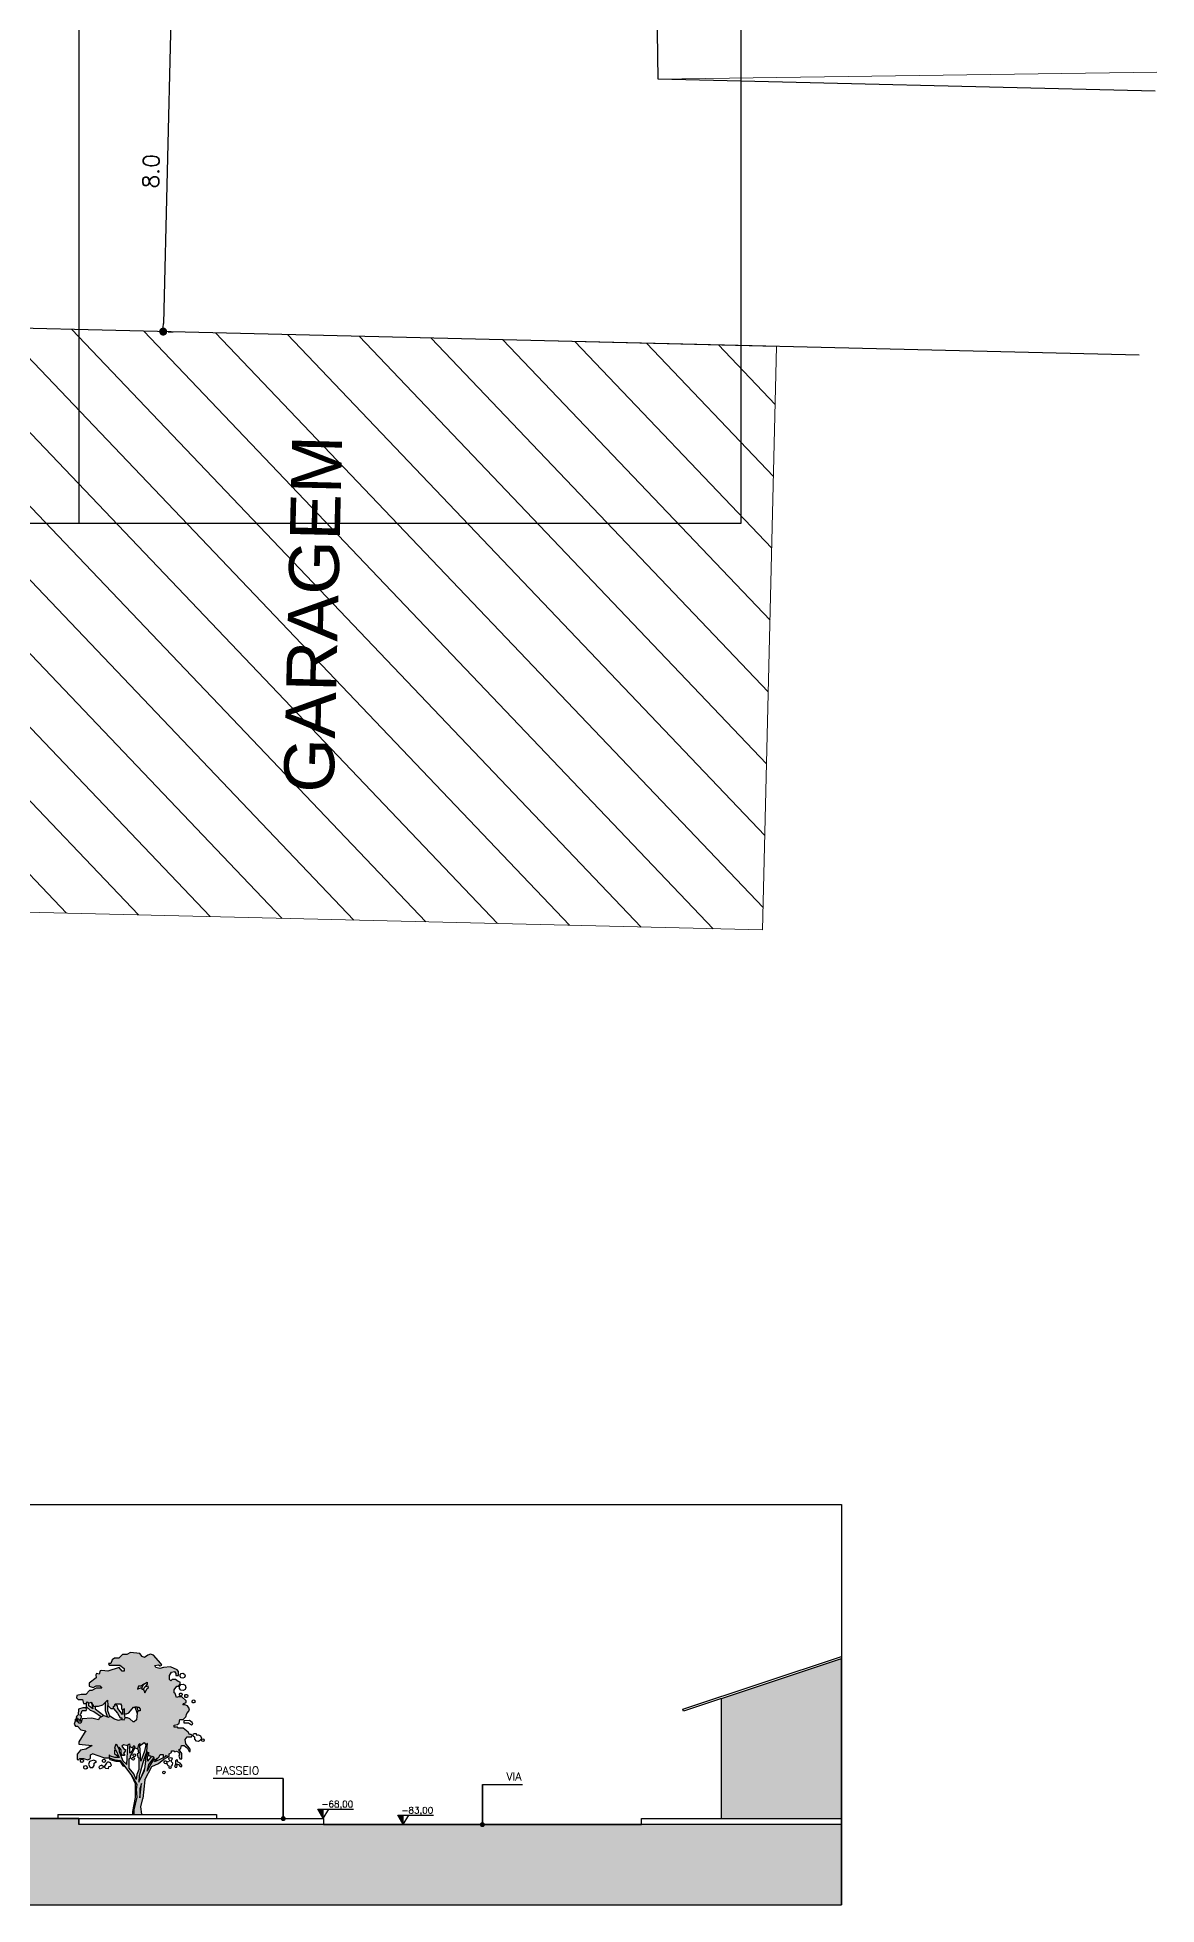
# Model space of a CAD drawing. Extents: x 387222 to 388513, y 9633222 to 9634061.
# Drawn here: x 388153.51 to 388181.49, y 9633274.1 to 9633320.76 of the extents above; entities that cross this region are included whole.
import ezdxf
from ezdxf.enums import TextEntityAlignment as Align

# ---------------------------------------------------------------- set-up
doc = ezdxf.new("R2010")
doc.units = 0
doc.header["$LTSCALE"] = 0.049213
doc.header["$PDSIZE"] = -2.5
doc.layers.get('Defpoints').update_dxf_attribs({"color": 8})
for name, color, linetype in [('AI-Cotas', 12, 'Continuous'), ('AI-Símbolo', 12, 'Continuous'), ('Camada 1', 7, 'Continuous'), ('CORTE', 6, 'Continuous'), ('HACH', 8, 'Continuous'), ('HACHURA', 253, 'Continuous'), ('MEIO-FIO', 3, 'Continuous'), ('P1', 1, 'Continuous')]:
    doc.layers.add(name, color=color, linetype=linetype)
doc.layers.add('Layout', color=8, linetype='Continuous', lineweight=13)
doc.styles.add('COTA100', font='ROMANS.SHX')
doc.styles.add('RS', font='ROMANS.SHX', dxfattribs={"width": 1.1})
doc.styles.add('RS100', font='romans.shx', dxfattribs={"height": 0.2})
doc.styles.add('RS200', font='romans.shx', dxfattribs={"height": 0.4})
doc.styles.add('T7', font='arial.ttf')
doc.dimstyles.new('Cota 200', dxfattribs={"dimscale": 0.2, "dimtxt": 0.4, "dimasz": 1, "dimexe": 1.25, "dimexo": 0.625, "dimgap": 1, "dimtad": 1, "dimzin": 4, "dimdsep": 46, "dimtxsty": 'RS200', "dimblk": 'DOT', "dimcen": 0.1, "dimclrt": 2, "dimadec": 0, "dimazin": 0, "dimtfac": 1, "dimtix": 1, "dimtmove": 0, "dimatfit": 3, "dimldrblk": 'DOT', "dimfxl": 1, "dimarcsym": 0})
doc.dimstyles.new('COTA100', dxfattribs={"dimtxt": 0.18, "dimasz": 0.1, "dimexe": 0.05, "dimexo": 0.06, "dimgap": 0.1, "dimtad": 1, "dimzin": 4, "dimdsep": 46, "dimtxsty": 'COTA100', "dimblk": 'BOLA', "dimcen": 0.09, "dimdle": 0.05, "dimse1": 1, "dimse2": 1, "dimclrd": 256, "dimclrt": 2, "dimadec": 0, "dimazin": 0, "dimtfac": 1, "dimtix": 1, "dimtmove": 2, "dimatfit": 1, "dimldrblk": 'BOLA', "dimfxl": 1, "dimtolj": 1, "dimtzin": 4, "dimarcsym": 0})

# ---------------------------------------------------------------- blocks, each defined once
blk = doc.blocks.new('A$C27F23DB8')
at = {"layer": 'Layout'}
h = blk.add_hatch(dxfattribs=at)
h.set_pattern_fill('LINE', color=256, scale=0.4, angle=45, style=0)
h.set_pattern_definition([(45, (72.085, 44.649), (-0.898026, 0.898026), [])])
h.paths.add_polyline_path([(14.588, 23.15), (0, 23.15), (0, 0), (14.588, 0)])
for p, q in [((14.588, 62.85), (14.588, 0)), ((0, 23.15), (0, 0)), ((0, 0), (14.588, 0))]:
    blk.add_line(p, q, dxfattribs=at)
at = {"layer": 'Layout', "insert": (3.16, 12.05), "char_height": 1.25, "width": 15.72225, "attachment_point": 1, "style": 'T7'}
blk.add_mtext('GARAGEM', dxfattribs=at)
blk = doc.blocks.new('A$C2FCD177E')
at = {"layer": 'Layout'}
for q in [(48.795, 13.148), (0.175, 0)]:
    blk.add_line((0, 12.462), q, dxfattribs=at)
blk = doc.blocks.new('_Dot')
at = {"color": 0, "linetype": 'ByBlock', "lineweight": -2}
blk.add_line((-0.5, 0), (-1, 0), dxfattribs=at)
at = {"color": 0, "linetype": 'ByBlock', "const_width": 0.5}
blk.add_lwpolyline([(-0.25, 0, 1), (0.25, 0, 1)], format="xyb", close=True, dxfattribs=at)
blk = doc.blocks.new('*D373')
at = {"layer": 'AI-Cotas', "color": 0, "lineweight": -2, "transparency": 16777216}
for p, q in [((388156.842, 9633321.205), (388156.658, 9633313.607)), ((388156.971, 9633321.402), (388157.096, 9633321.399)), ((388156.779, 9633313.404), (388156.903, 9633313.401))]:
    blk.add_line(p, q, dxfattribs=at)
at = {"layer": 'Defpoints', "color": 0, "transparency": 16777216}
for p in [(388156.846, 9633321.405), (388156.654, 9633313.407), (388156.654, 9633313.407)]:
    blk.add_point(p, dxfattribs=at)
at = {"layer": 'AI-Cotas', "color": 0, "lineweight": -2, "transparency": 16777216, "xscale": 0.2, "yscale": 0.2, "zscale": 0.2}
for p, rotation in [((388156.846, 9633321.405), 88.61902796208288), ((388156.654, 9633313.407), 268.6190279620828)]:
    blk.add_blockref('_Dot', p, dxfattribs=dict(at, rotation=rotation))
at = {"layer": 'AI-Cotas', "color": 2, "transparency": 16777216, "insert": (388156.35, 9633317.416), "char_height": 0.4, "attachment_point": 5, "rotation": 88.619, "style": 'RS200'}
blk.add_mtext('8.0', dxfattribs=at)
blk = doc.blocks.new('niv-cort')
at = {"color": 0}
for p, q in [((0, 0), (-0.07, 0.118)), ((-0.07, 0.118), (0.376, 0.118)), ((0, 0), (0.068, 0.118)), ((0, 0), (0, 0.118))]:
    blk.add_line(p, q, dxfattribs=at)
at = {"color": 251}
blk.add_solid([(0, 0), (0, 0.118), (-0.07, 0.118)], dxfattribs=at)
at = {"color": 2, "style": 'RS'}
blk.add_attdef('RN0,00', text='', height=0.08, dxfattribs=at).set_placement((0.373, 0.14), align=Align.RIGHT)
blk = doc.blocks.new('BOLA')
for q in [(0, 1.528), (-1.528, 0), (0, -1.528), (1.528, 0)]:
    blk.add_line((0, 0), q)
blk.add_circle((0, 0), 0.284)
blk = doc.blocks.new('A$C48212EA3')
at = {"layer": 'HACHURA'}
h = blk.add_hatch(color=256, dxfattribs=at)
h.dxf.hatch_style = 1
h.paths.add_polyline_path([(1.653, 2.593), (1.602, 2.593), (1.577, 2.533), (1.558, 2.372), (1.506, 2.318), (1.475, 2.318), (1.397, 2.394), (1.336, 2.419), (1.28, 2.419), (1.251, 2.366), (1.199, 2.381), (1.108, 2.352), (1.008, 2.387), (0.892, 2.46), (0.874, 2.434), (0.835, 2.448), (0.747, 2.481), (0.684, 2.445), (0.627, 2.412), (0.613, 2.37), (0.442, 2.413), (0.206, 2.395), (0.174, 2.29), (0.126, 2.29), (0.089, 2.335), (0.029, 2.335), (0, 2.262), (0.039, 2.208), (0.089, 2.208), (0.168, 2.123), (0.298, 2.093), (0.25, 2.033), (0.121, 1.823), (0.121, 1.76), (0.451, 1.73), (0.297, 1.639), (0.165, 1.614), (0.075, 1.513), (0.075, 1.382), (0.111, 1.37), (0.142, 1.4), (0.237, 1.4), (0.347, 1.37), (0.416, 1.404), (0.416, 1.491), (0.458, 1.523), (0.748, 1.419), (0.877, 1.419), (0.879, 1.496), (0.909, 1.462), (1.02, 1.428), (1.128, 1.428), (1.019, 1.514), (1.019, 1.602), (1.04, 1.626), (1.02, 1.672), (1.05, 1.766), (1.126, 1.631), (1.126, 1.685), (1.177, 1.617), (1.177, 1.53), (1.213, 1.477), (1.263, 1.477), (1.263, 1.51), (1.237, 1.53), (1.282, 1.59), (1.282, 1.629), (1.235, 1.653), (1.195, 1.715), (1.235, 1.741), (1.347, 1.716), (1.347, 1.745), (1.386, 1.768), (1.394, 1.699), (1.48, 1.665), (1.48, 1.699), (1.506, 1.731), (1.524, 1.669), (1.595, 1.642), (1.62, 1.755), (1.647, 1.774), (1.642, 1.724), (1.686, 1.75), (1.753, 1.799), (1.792, 1.747), (1.836, 1.774), (1.818, 1.585), (1.803, 1.46), (1.864, 1.564), (1.859, 1.493), (1.89, 1.47), (1.922, 1.47), (1.922, 1.438), (1.975, 1.46), (1.998, 1.42), (1.998, 1.39), (2.028, 1.368), (2.084, 1.408), (2.123, 1.432), (2.151, 1.503), (2.229, 1.503), (2.229, 1.42), (2.288, 1.45), (2.311, 1.485), (2.337, 1.437), (2.379, 1.46), (2.379, 1.522), (2.439, 1.549), (2.439, 1.594), (2.498, 1.594), (2.524, 1.572), (2.561, 1.59), (2.62, 1.557), (2.64, 1.511), (2.622, 1.458), (2.644, 1.397), (2.692, 1.397), (2.692, 1.53), (2.65, 1.586), (2.61, 1.607), (2.669, 1.657), (2.69, 1.73), (2.753, 1.73), (2.836, 1.665), (2.875, 1.575), (2.901, 1.575), (2.901, 1.637), (2.857, 1.702), (2.795, 1.766), (2.779, 1.875), (2.83, 1.943), (2.937, 1.943), (2.951, 1.977), (2.932, 2.006), (2.884, 2.006), (2.855, 2.058), (2.724, 2.158), (2.604, 2.158), (2.584, 2.186), (2.505, 2.186), (2.505, 2.236), (2.588, 2.251), (2.63, 2.283), (2.647, 2.374), (2.732, 2.374), (2.792, 2.442), (2.821, 2.524), (2.866, 2.585), (2.886, 2.641), (2.838, 2.722), (2.766, 2.745), (2.723, 2.745), (2.744, 2.781), (2.803, 2.804), (2.803, 2.843), (2.697, 2.947), (2.612, 2.947), (2.56, 2.93), (2.529, 3.027), (2.507, 3.041), (2.507, 3.118), (2.567, 3.208), (2.612, 3.208), (2.65, 3.263), (2.65, 3.308), (2.605, 3.325), (2.539, 3.377), (2.454, 3.377), (2.423, 3.345), (2.39, 3.377), (2.39, 3.481), (2.434, 3.557), (2.51, 3.577), (2.548, 3.523), (2.548, 3.481), (2.61, 3.481), (2.61, 3.577), (2.581, 3.622), (2.414, 3.697), (2.239, 3.68), (2.146, 3.654), (2.046, 3.675), (2.02, 3.726), (2.112, 3.74), (2.155, 3.719), (2.191, 3.735), (2.172, 3.78), (1.99, 3.985), (1.912, 4.009), (1.849, 3.984), (1.762, 3.929), (1.702, 3.948), (1.641, 4.026), (1.41, 4.05), (1.319, 4.006), (1.214, 4.006), (1.116, 3.911), (1.012, 3.911), (0.951, 3.867), (0.92, 3.776), (0.865, 3.776), (0.876, 3.733), (1.142, 3.733), (1.253, 3.65), (1.253, 3.589), (1.207, 3.589), (1.13, 3.677), (0.842, 3.584), (0.697, 3.606), (0.65, 3.592), (0.629, 3.509), (0.565, 3.524), (0.543, 3.493), (0.555, 3.415), (0.381, 3.284), (0.381, 3.212), (0.475, 3.18), (0.55, 3.221), (0.647, 3.221), (0.699, 3.164), (0.55, 3.164), (0.443, 3.101), (0.388, 3.101), (0.297, 3.006), (0.175, 3.006), (0.073, 2.981), (0.058, 2.916), (0.103, 2.876), (0.212, 2.876), (0.237, 2.774), (0.301, 2.774), (0.34, 2.818), (0.372, 2.784), (0.425, 2.812), (0.486, 2.709), (0.526, 2.703), (0.603, 2.703), (0.715, 2.738), (0.788, 2.812), (0.835, 2.861), (0.843, 2.731), (0.923, 2.649), (0.985, 2.649), (0.985, 2.702), (1.017, 2.729), (1.018, 2.755), (1.033, 2.77), (1.158, 2.77), (1.189, 2.73), (1.189, 2.641), (1.215, 2.611), (1.26, 2.64), (1.26, 2.516), (1.313, 2.516), (1.372, 2.543), (1.486, 2.685), (1.523, 2.686), (1.581, 2.685), (1.621, 2.685), (1.653, 2.634)])
h.paths.add_polyline_path([(1.773, 3.047), (1.757, 3.09), (1.73, 3.137), (1.698, 3.137), (1.698, 3.165), (1.66, 3.165), (1.588, 3.139), (1.615, 3.208), (1.675, 3.208), (1.747, 3.257), (1.826, 3.31), (1.826, 3.257), (1.776, 3.201), (1.796, 3.196), (1.852, 3.212), (1.862, 3.176), (1.829, 3.153)], flags=16)
h = blk.add_hatch(color=256, dxfattribs=at)
h.dxf.hatch_style = 1
h.paths.add_polyline_path([(1.581, 2.685), (1.523, 2.686), (1.577, 2.533), (1.602, 2.593)])
h.paths.add_polyline_path([(1.26, 2.516), (1.26, 2.64), (1.215, 2.611), (1.215, 2.499), (1.098, 2.654), (1.083, 2.715), (1.018, 2.755), (1.017, 2.729), (0.985, 2.702), (0.985, 2.649), (1.087, 2.535), (1.155, 2.419), (1.199, 2.419), (1.199, 2.381), (1.251, 2.366), (1.28, 2.419)])
h.paths.add_polyline_path([(0.842, 2.592), (0.843, 2.731), (0.835, 2.861), (0.788, 2.812), (0.788, 2.592), (0.835, 2.448), (0.874, 2.434), (0.892, 2.46)])
h.paths.add_polyline_path([(0.526, 2.641), (0.526, 2.703), (0.486, 2.709), (0.425, 2.812), (0.467, 2.641), (0.372, 2.715), (0.372, 2.784), (0.34, 2.818), (0.301, 2.774), (0.301, 2.7), (0.404, 2.611), (0.494, 2.576), (0.684, 2.445), (0.747, 2.481)])
h.paths.add_polyline_path([(0.201, 2.602), (0.304, 2.602), (0.322, 2.637), (0.294, 2.671), (0.223, 2.671), (0.112, 2.632), (0.107, 2.497), (0.075, 2.474), (0.065, 2.435), (0.083, 2.398), (0.045, 2.395), (0.03, 2.374), (0.046, 2.353), (0.076, 2.353), (0.083, 2.382), (0.12, 2.382), (0.12, 2.347), (0.169, 2.347), (0.158, 2.393), (0.181, 2.427), (0.176, 2.467), (0.147, 2.495), (0.18, 2.531)])
h.paths.add_polyline_path([(1.721, 0.401), (1.774, 0.868), (1.942, 1.202), (2.112, 1.277), (2.245, 1.388), (2.337, 1.437), (2.311, 1.485), (2.288, 1.45), (2.229, 1.42), (2.125, 1.366), (2.011, 1.321), (2.084, 1.408), (2.028, 1.368), (1.998, 1.39), (1.897, 1.23), (1.828, 1.084), (1.871, 1.249), (1.998, 1.42), (1.975, 1.46), (1.922, 1.438), (1.839, 1.335), (1.839, 1.438), (1.859, 1.493), (1.864, 1.564), (1.803, 1.46), (1.789, 1.335), (1.763, 1.142), (1.763, 1.098), (1.655, 0.883), (1.619, 0.813), (1.628, 0.967), (1.738, 1.353), (1.818, 1.585), (1.836, 1.774), (1.792, 1.747), (1.763, 1.587), (1.672, 1.333), (1.642, 1.724), (1.647, 1.774), (1.62, 1.755), (1.595, 1.642), (1.609, 1.533), (1.58, 1.517), (1.597, 1.439), (1.621, 1.416), (1.621, 1.124), (1.573, 1.007), (1.554, 0.874), (1.497, 1.023), (1.38, 1.158), (1.38, 1.391), (1.411, 1.416), (1.411, 1.46), (1.463, 1.541), (1.524, 1.669), (1.506, 1.731), (1.48, 1.699), (1.48, 1.665), (1.444, 1.575), (1.395, 1.533), (1.394, 1.699), (1.386, 1.768), (1.347, 1.745), (1.347, 1.716), (1.316, 1.255), (1.223, 1.346), (1.126, 1.578), (1.126, 1.631), (1.05, 1.766), (1.02, 1.672), (1.04, 1.626), (1.128, 1.428), (1.02, 1.428), (0.909, 1.462), (0.879, 1.496), (0.877, 1.419), (1.022, 1.369), (1.153, 1.35), (1.274, 1.202), (1.433, 0.981), (1.571, 0.75), (1.55, 0.632), (1.569, 0.438), (1.494, 0.116), (1.494, 0), (1.695, 0), (1.695, 0.015), (1.671, 0.199)])
h.paths.add_polyline_path([(1.642, 0.423), (1.642, 0.642), (1.69, 0.779)], flags=16)
for p, q in [((0.865, 3.776), (0.876, 3.733)), ((0.92, 3.776), (0.865, 3.776)), ((0.951, 3.867), (0.92, 3.776)), ((1.012, 3.911), (0.951, 3.867)), ((1.116, 3.911), (1.012, 3.911)), ((1.214, 4.006), (1.116, 3.911)), ((1.319, 4.006), (1.214, 4.006)), ((1.41, 4.05), (1.319, 4.006)), ((1.641, 4.026), (1.41, 4.05)), ((1.702, 3.948), (1.641, 4.026)), ((1.762, 3.929), (1.702, 3.948)), ((1.849, 3.984), (1.762, 3.929)), ((1.912, 4.009), (1.849, 3.984)), ((1.99, 3.985), (1.912, 4.009)), ((2.172, 3.78), (1.99, 3.985)), ((2.02, 3.726), (2.112, 3.74)), ((2.112, 3.74), (2.155, 3.719)), ((2.155, 3.719), (2.191, 3.735)), ((2.191, 3.735), (2.172, 3.78)), ((0.555, 3.415), (0.381, 3.284)), ((0.381, 3.284), (0.381, 3.212)), ((0.565, 3.524), (0.543, 3.493)), ((0.543, 3.493), (0.555, 3.415)), ((0.629, 3.509), (0.565, 3.524)), ((0.65, 3.592), (0.629, 3.509)), ((0.697, 3.606), (0.65, 3.592)), ((0.842, 3.584), (0.697, 3.606)), ((1.13, 3.677), (0.842, 3.584)), ((0.876, 3.733), (1.142, 3.733)), ((1.207, 3.589), (1.13, 3.677)), ((1.142, 3.733), (1.253, 3.65)), ((1.253, 3.589), (1.207, 3.589)), ((1.253, 3.65), (1.253, 3.589)), ((1.747, 3.257), (1.826, 3.31)), ((1.826, 3.31), (1.826, 3.257)), ((2.046, 3.675), (2.02, 3.726)), ((2.146, 3.654), (2.046, 3.675)), ((2.239, 3.68), (2.146, 3.654)), ((2.414, 3.697), (2.239, 3.68)), ((2.39, 3.481), (2.434, 3.557)), ((2.39, 3.377), (2.39, 3.481)), ((2.423, 3.345), (2.39, 3.377)), ((2.581, 3.622), (2.414, 3.697)), ((2.454, 3.377), (2.423, 3.345)), ((2.434, 3.557), (2.51, 3.577)), ((2.539, 3.377), (2.454, 3.377)), ((2.51, 3.577), (2.548, 3.523)), ((2.605, 3.325), (2.539, 3.377)), ((2.548, 3.523), (2.548, 3.481)), ((2.548, 3.481), (2.61, 3.481)), ((2.61, 3.577), (2.581, 3.622)), ((2.65, 3.308), (2.605, 3.325)), ((2.61, 3.481), (2.61, 3.577)), ((2.649, 3.493), (2.678, 3.527)), ((2.649, 3.449), (2.649, 3.493)), ((2.678, 3.415), (2.649, 3.449)), ((2.65, 3.263), (2.65, 3.308)), ((2.678, 3.527), (2.722, 3.535)), ((2.722, 3.407), (2.678, 3.415)), ((2.722, 3.535), (2.761, 3.513)), ((2.761, 3.429), (2.722, 3.407)), ((2.761, 3.513), (2.776, 3.471)), ((2.776, 3.471), (2.761, 3.429)), ((0.073, 2.981), (0.058, 2.916)), ((0.058, 2.916), (0.103, 2.876)), ((0.175, 3.006), (0.073, 2.981)), ((0.103, 2.876), (0.212, 2.876)), ((0.297, 3.006), (0.175, 3.006)), ((0.212, 2.876), (0.237, 2.774)), ((0.388, 3.101), (0.297, 3.006)), ((0.301, 2.774), (0.34, 2.818)), ((0.34, 2.818), (0.372, 2.784)), ((0.372, 2.784), (0.425, 2.812)), ((0.381, 3.212), (0.475, 3.18)), ((0.443, 3.101), (0.388, 3.101)), ((0.425, 2.812), (0.467, 2.641)), ((0.425, 2.812), (0.486, 2.709)), ((0.55, 3.164), (0.443, 3.101)), ((0.475, 3.18), (0.55, 3.221)), ((0.55, 3.221), (0.647, 3.221)), ((0.699, 3.164), (0.55, 3.164)), ((0.647, 3.221), (0.699, 3.164)), ((0.788, 2.812), (0.715, 2.738)), ((0.788, 2.812), (0.835, 2.861)), ((0.788, 2.592), (0.788, 2.812)), ((0.835, 2.861), (0.843, 2.731)), ((1.615, 3.208), (1.588, 3.139)), ((1.588, 3.139), (1.66, 3.165)), ((1.675, 3.208), (1.615, 3.208)), ((1.66, 3.165), (1.698, 3.165)), ((1.747, 3.257), (1.675, 3.208)), ((1.698, 3.165), (1.747, 3.257)), ((1.698, 3.165), (1.698, 3.137)), ((1.698, 3.137), (1.73, 3.137)), ((1.776, 3.201), (1.73, 3.137)), ((1.73, 3.137), (1.757, 3.09)), ((1.757, 3.09), (1.773, 3.047)), ((1.773, 3.047), (1.829, 3.153)), ((1.826, 3.257), (1.776, 3.201)), ((1.796, 3.196), (1.776, 3.201)), ((1.852, 3.212), (1.796, 3.196)), ((1.829, 3.153), (1.862, 3.176)), ((1.862, 3.176), (1.852, 3.212)), ((2.507, 3.118), (2.567, 3.208)), ((2.507, 3.041), (2.507, 3.118)), ((2.529, 3.027), (2.507, 3.041)), ((2.56, 2.93), (2.529, 3.027)), ((2.612, 2.947), (2.56, 2.93)), ((2.567, 3.208), (2.612, 3.208)), ((2.612, 3.208), (2.65, 3.263)), ((2.697, 2.947), (2.612, 2.947)), ((2.633, 3.014), (2.65, 3.034)), ((2.633, 2.987), (2.633, 3.014)), ((2.65, 2.967), (2.633, 2.987)), ((2.636, 3.208), (2.672, 3.251)), ((2.636, 3.152), (2.636, 3.208)), ((2.672, 3.109), (2.636, 3.152)), ((2.65, 3.034), (2.676, 3.038)), ((2.676, 2.963), (2.65, 2.967)), ((2.672, 3.251), (2.727, 3.26)), ((2.727, 3.099), (2.672, 3.109)), ((2.676, 3.038), (2.698, 3.025)), ((2.698, 2.976), (2.676, 2.963)), ((2.803, 2.843), (2.697, 2.947)), ((2.698, 3.025), (2.707, 3.001)), ((2.707, 3.001), (2.698, 2.976)), ((2.727, 3.26), (2.775, 3.232)), ((2.775, 3.127), (2.727, 3.099)), ((2.744, 2.781), (2.803, 2.804)), ((2.769, 2.979), (2.787, 3)), ((2.769, 2.952), (2.769, 2.979)), ((2.787, 2.93), (2.769, 2.952)), ((2.775, 3.232), (2.794, 3.18)), ((2.794, 3.18), (2.775, 3.127)), ((2.787, 3), (2.814, 3.005)), ((2.814, 2.926), (2.787, 2.93)), ((2.803, 2.804), (2.803, 2.843)), ((2.814, 3.005), (2.838, 2.991)), ((2.838, 2.939), (2.814, 2.926)), ((2.838, 2.991), (2.847, 2.965)), ((2.847, 2.965), (2.838, 2.939)), ((2.95, 2.841), (2.967, 2.861)), ((2.95, 2.815), (2.95, 2.841)), ((2.967, 2.795), (2.95, 2.815)), ((2.967, 2.861), (2.992, 2.865)), ((2.992, 2.865), (3.015, 2.852)), ((3.015, 2.803), (2.992, 2.79)), ((3.015, 2.852), (3.024, 2.828)), ((3.024, 2.828), (3.015, 2.803)), ((0.029, 2.335), (0, 2.262)), ((0.089, 2.335), (0.029, 2.335)), ((0.03, 2.374), (0.045, 2.395)), ((0.046, 2.353), (0.03, 2.374)), ((0.045, 2.395), (0.083, 2.398)), ((0.076, 2.353), (0.046, 2.353)), ((0.065, 2.435), (0.075, 2.474)), ((0.083, 2.398), (0.065, 2.435)), ((0.075, 2.474), (0.107, 2.497)), ((0.083, 2.382), (0.076, 2.353)), ((0.12, 2.382), (0.083, 2.382)), ((0.126, 2.29), (0.089, 2.335)), ((0.112, 2.632), (0.107, 2.497)), ((0.223, 2.671), (0.112, 2.632)), ((0.12, 2.382), (0.12, 2.347)), ((0.12, 2.347), (0.169, 2.347)), ((0.147, 2.495), (0.18, 2.531)), ((0.147, 2.495), (0.176, 2.467)), ((0.181, 2.427), (0.158, 2.393)), ((0.169, 2.347), (0.158, 2.393)), ((0.206, 2.395), (0.174, 2.29)), ((0.176, 2.467), (0.181, 2.427)), ((0.18, 2.531), (0.201, 2.602)), ((0.201, 2.602), (0.304, 2.602)), ((0.442, 2.413), (0.206, 2.395)), ((0.294, 2.671), (0.223, 2.671)), ((0.237, 2.774), (0.301, 2.774)), ((0.322, 2.637), (0.294, 2.671)), ((0.301, 2.774), (0.301, 2.7)), ((0.301, 2.7), (0.404, 2.611)), ((0.304, 2.602), (0.322, 2.637)), ((0.372, 2.715), (0.372, 2.784)), ((0.467, 2.641), (0.372, 2.715)), ((0.404, 2.611), (0.494, 2.576)), ((0.613, 2.37), (0.442, 2.413)), ((0.486, 2.709), (0.526, 2.703)), ((0.494, 2.576), (0.684, 2.445)), ((0.603, 2.703), (0.526, 2.703)), ((0.526, 2.703), (0.526, 2.641)), ((0.526, 2.641), (0.747, 2.481)), ((0.715, 2.738), (0.603, 2.703)), ((0.627, 2.412), (0.613, 2.37)), ((0.684, 2.445), (0.627, 2.412)), ((0.747, 2.481), (0.684, 2.445)), ((0.747, 2.481), (0.835, 2.448)), ((0.835, 2.448), (0.788, 2.592)), ((0.835, 2.448), (0.874, 2.434)), ((0.842, 2.592), (0.843, 2.731)), ((0.892, 2.46), (0.842, 2.592)), ((0.843, 2.731), (0.923, 2.649)), ((0.874, 2.434), (0.892, 2.46)), ((1.008, 2.387), (0.892, 2.46)), ((0.923, 2.649), (0.985, 2.649)), ((0.985, 2.702), (1.017, 2.729)), ((0.985, 2.649), (0.985, 2.702)), ((0.985, 2.649), (1.087, 2.535)), ((1.108, 2.352), (1.008, 2.387)), ((1.017, 2.729), (1.018, 2.755)), ((1.018, 2.755), (1.033, 2.77)), ((1.083, 2.715), (1.018, 2.755)), ((1.033, 2.77), (1.158, 2.77)), ((1.098, 2.654), (1.083, 2.715)), ((1.087, 2.535), (1.155, 2.419)), ((1.215, 2.499), (1.098, 2.654)), ((1.199, 2.381), (1.108, 2.352)), ((1.155, 2.419), (1.199, 2.419)), ((1.158, 2.77), (1.189, 2.73)), ((1.189, 2.73), (1.189, 2.641)), ((1.189, 2.641), (1.215, 2.611)), ((1.199, 2.419), (1.199, 2.381)), ((1.199, 2.381), (1.251, 2.366)), ((1.26, 2.64), (1.215, 2.611)), ((1.215, 2.611), (1.215, 2.499)), ((1.251, 2.366), (1.28, 2.419)), ((1.26, 2.516), (1.26, 2.64)), ((1.28, 2.419), (1.26, 2.516)), ((1.26, 2.516), (1.313, 2.516)), ((1.336, 2.419), (1.28, 2.419)), ((1.313, 2.516), (1.372, 2.543)), ((1.397, 2.394), (1.336, 2.419)), ((1.372, 2.543), (1.486, 2.685)), ((1.475, 2.318), (1.397, 2.394)), ((1.486, 2.685), (1.523, 2.686)), ((1.558, 2.372), (1.506, 2.318)), ((1.523, 2.686), (1.577, 2.533)), ((1.581, 2.685), (1.523, 2.686)), ((1.577, 2.533), (1.558, 2.372)), ((1.577, 2.533), (1.602, 2.593)), ((1.602, 2.593), (1.581, 2.685)), ((1.581, 2.685), (1.621, 2.685)), ((1.653, 2.593), (1.602, 2.593)), ((1.621, 2.685), (1.653, 2.634)), ((1.653, 2.634), (1.653, 2.593)), ((2.63, 2.283), (2.647, 2.374)), ((2.647, 2.374), (2.732, 2.374)), ((2.723, 2.745), (2.744, 2.781)), ((2.766, 2.745), (2.723, 2.745)), ((2.732, 2.374), (2.792, 2.442)), ((2.887, 2.356), (2.741, 2.348)), ((2.741, 2.348), (2.741, 2.295)), ((2.838, 2.722), (2.766, 2.745)), ((2.792, 2.442), (2.821, 2.524)), ((2.821, 2.524), (2.866, 2.585)), ((2.886, 2.641), (2.838, 2.722)), ((2.866, 2.585), (2.886, 2.641)), ((2.954, 2.306), (2.887, 2.356)), ((2.992, 2.79), (2.967, 2.795)), ((0, 2.262), (0.039, 2.208)), ((0.039, 2.208), (0.089, 2.208)), ((0.089, 2.208), (0.168, 2.123)), ((0.25, 2.033), (0.121, 1.823)), ((0.174, 2.29), (0.126, 2.29)), ((0.168, 2.123), (0.298, 2.093)), ((0.298, 2.093), (0.25, 2.033)), ((1.506, 2.318), (1.475, 2.318)), ((2.505, 2.236), (2.588, 2.251)), ((2.505, 2.186), (2.505, 2.236)), ((2.584, 2.186), (2.505, 2.186)), ((2.604, 2.158), (2.584, 2.186)), ((2.588, 2.251), (2.63, 2.283)), ((2.724, 2.158), (2.604, 2.158)), ((2.855, 2.058), (2.724, 2.158)), ((2.741, 2.295), (2.862, 2.295)), ((2.779, 1.875), (2.83, 1.943)), ((2.795, 1.766), (2.779, 1.875)), ((2.83, 1.943), (2.937, 1.943)), ((2.884, 2.006), (2.855, 2.058)), ((2.862, 2.295), (2.937, 2.244)), ((2.932, 2.006), (2.884, 2.006)), ((2.951, 1.977), (2.932, 2.006)), ((2.937, 2.244), (2.966, 2.262)), ((2.937, 1.943), (2.951, 1.977)), ((2.966, 2.262), (2.954, 2.306)), ((2.975, 1.986), (2.987, 2.016)), ((2.985, 1.956), (2.975, 1.986)), ((3.012, 1.939), (2.985, 1.956)), ((2.987, 2.016), (3.014, 2.031)), ((3.012, 1.939), (3.021, 1.941)), ((3.014, 2.031), (3.046, 2.024)), ((3.021, 1.883), (3.021, 1.941)), ((3.058, 1.839), (3.021, 1.883)), ((3.046, 2.024), (3.065, 1.999)), ((3.065, 1.999), (3.065, 1.986)), ((3.065, 1.986), (3.114, 1.994)), ((3.114, 1.994), (3.164, 1.966)), ((3.164, 1.966), (3.183, 1.912)), ((3.183, 1.912), (3.164, 1.858)), ((3.187, 1.872), (3.201, 1.889)), ((3.187, 1.85), (3.187, 1.872)), ((3.201, 1.889), (3.223, 1.893)), ((3.223, 1.893), (3.242, 1.882)), ((3.242, 1.882), (3.249, 1.861)), ((0.165, 1.614), (0.075, 1.513)), ((0.075, 1.513), (0.075, 1.382)), ((0.111, 1.37), (0.142, 1.4)), ((0.121, 1.823), (0.121, 1.76)), ((0.121, 1.76), (0.451, 1.73)), ((0.142, 1.4), (0.237, 1.4)), ((0.297, 1.639), (0.165, 1.614)), ((0.237, 1.4), (0.347, 1.37)), ((0.451, 1.73), (0.297, 1.639)), ((0.347, 1.37), (0.416, 1.404)), ((0.416, 1.491), (0.458, 1.523)), ((0.416, 1.404), (0.416, 1.491)), ((0.748, 1.419), (0.458, 1.523)), ((0.748, 1.419), (0.877, 1.419)), ((0.879, 1.496), (0.877, 1.419)), ((0.877, 1.419), (0.899, 1.382)), ((0.877, 1.419), (1.022, 1.369)), ((0.909, 1.462), (0.879, 1.496)), ((1.02, 1.428), (0.909, 1.462)), ((1.019, 1.602), (1.04, 1.626)), ((1.019, 1.514), (1.019, 1.602)), ((1.128, 1.428), (1.019, 1.514)), ((1.02, 1.672), (1.05, 1.766)), ((1.04, 1.626), (1.02, 1.672)), ((1.128, 1.428), (1.02, 1.428)), ((1.04, 1.626), (1.128, 1.428)), ((1.05, 1.766), (1.126, 1.631)), ((1.177, 1.617), (1.126, 1.685)), ((1.126, 1.685), (1.126, 1.631)), ((1.126, 1.631), (1.126, 1.578)), ((1.126, 1.578), (1.223, 1.346)), ((1.177, 1.53), (1.177, 1.617)), ((1.213, 1.477), (1.177, 1.53)), ((1.235, 1.741), (1.195, 1.715)), ((1.195, 1.715), (1.235, 1.653)), ((1.263, 1.477), (1.213, 1.477)), ((1.347, 1.716), (1.235, 1.741)), ((1.235, 1.653), (1.282, 1.629)), ((1.282, 1.59), (1.237, 1.53)), ((1.237, 1.53), (1.263, 1.51)), ((1.263, 1.51), (1.263, 1.477)), ((1.282, 1.629), (1.282, 1.59)), ((1.316, 1.255), (1.347, 1.716)), ((1.347, 1.745), (1.386, 1.768)), ((1.347, 1.716), (1.347, 1.745)), ((1.38, 1.391), (1.411, 1.416)), ((1.386, 1.768), (1.394, 1.699)), ((1.395, 1.533), (1.394, 1.699)), ((1.394, 1.699), (1.48, 1.665)), ((1.444, 1.575), (1.395, 1.533)), ((1.411, 1.46), (1.463, 1.541)), ((1.411, 1.416), (1.411, 1.46)), ((1.48, 1.665), (1.444, 1.575)), ((1.444, 1.409), (1.458, 1.427)), ((1.445, 1.385), (1.444, 1.409)), ((1.458, 1.427), (1.481, 1.432)), ((1.463, 1.541), (1.524, 1.669)), ((1.475, 1.495), (1.488, 1.513)), ((1.477, 1.472), (1.475, 1.495)), ((1.493, 1.456), (1.477, 1.472)), ((1.48, 1.699), (1.506, 1.731)), ((1.48, 1.665), (1.48, 1.699)), ((1.481, 1.432), (1.502, 1.421)), ((1.488, 1.513), (1.51, 1.519)), ((1.516, 1.455), (1.493, 1.456)), ((1.502, 1.421), (1.51, 1.399)), ((1.506, 1.731), (1.524, 1.669)), ((1.51, 1.519), (1.53, 1.51)), ((1.534, 1.468), (1.516, 1.455)), ((1.524, 1.669), (1.595, 1.642)), ((1.53, 1.51), (1.54, 1.489)), ((1.54, 1.489), (1.534, 1.468)), ((1.609, 1.533), (1.58, 1.517)), ((1.58, 1.517), (1.597, 1.439)), ((1.595, 1.642), (1.62, 1.755)), ((1.595, 1.642), (1.609, 1.533)), ((1.597, 1.439), (1.621, 1.416)), ((1.62, 1.755), (1.647, 1.774)), ((1.621, 1.416), (1.621, 1.124)), ((1.647, 1.774), (1.642, 1.724)), ((1.642, 1.724), (1.686, 1.75)), ((1.672, 1.333), (1.642, 1.724)), ((1.763, 1.587), (1.672, 1.333)), ((1.686, 1.75), (1.753, 1.799)), ((1.818, 1.585), (1.738, 1.353)), ((1.753, 1.799), (1.792, 1.747)), ((1.792, 1.747), (1.763, 1.587)), ((1.789, 1.335), (1.803, 1.46)), ((1.836, 1.774), (1.792, 1.747)), ((1.803, 1.46), (1.818, 1.585)), ((1.803, 1.46), (1.864, 1.564)), ((1.818, 1.585), (1.836, 1.774)), ((1.839, 1.438), (1.859, 1.493)), ((1.839, 1.335), (1.839, 1.438)), ((1.922, 1.438), (1.839, 1.335)), ((1.864, 1.564), (1.859, 1.493)), ((1.859, 1.493), (1.89, 1.47)), ((1.871, 1.249), (1.998, 1.42)), ((1.89, 1.47), (1.922, 1.47)), ((1.922, 1.47), (1.922, 1.438)), ((1.922, 1.438), (1.975, 1.46)), ((1.975, 1.46), (1.998, 1.42)), ((1.998, 1.42), (1.998, 1.39)), ((2.011, 1.321), (2.084, 1.408)), ((2.028, 1.368), (2.084, 1.408)), ((2.084, 1.408), (2.123, 1.432)), ((2.123, 1.432), (2.151, 1.503)), ((2.229, 1.42), (2.125, 1.366)), ((2.151, 1.503), (2.229, 1.503)), ((2.229, 1.503), (2.229, 1.42)), ((2.229, 1.42), (2.288, 1.45)), ((2.245, 1.388), (2.337, 1.437)), ((2.288, 1.45), (2.311, 1.485)), ((2.311, 1.485), (2.337, 1.437)), ((2.337, 1.437), (2.379, 1.46)), ((2.374, 1.4), (2.388, 1.423)), ((2.379, 1.522), (2.439, 1.549)), ((2.379, 1.46), (2.379, 1.522)), ((2.388, 1.423), (2.414, 1.432)), ((2.414, 1.432), (2.44, 1.422)), ((2.439, 1.594), (2.498, 1.594)), ((2.439, 1.549), (2.439, 1.594)), ((2.44, 1.422), (2.453, 1.398)), ((2.498, 1.594), (2.524, 1.572)), ((2.524, 1.572), (2.561, 1.59)), ((2.561, 1.59), (2.62, 1.557)), ((2.61, 1.607), (2.669, 1.657)), ((2.65, 1.586), (2.61, 1.607)), ((2.62, 1.557), (2.64, 1.511)), ((2.64, 1.511), (2.622, 1.458)), ((2.622, 1.458), (2.644, 1.397)), ((2.692, 1.53), (2.65, 1.586)), ((2.669, 1.657), (2.69, 1.73)), ((2.69, 1.73), (2.753, 1.73)), ((2.692, 1.397), (2.692, 1.53)), ((2.753, 1.73), (2.836, 1.665)), ((2.857, 1.702), (2.795, 1.766)), ((2.836, 1.665), (2.875, 1.575)), ((2.901, 1.637), (2.857, 1.702)), ((2.875, 1.575), (2.901, 1.575)), ((2.901, 1.575), (2.901, 1.637)), ((3.114, 1.83), (3.058, 1.839)), ((3.164, 1.858), (3.114, 1.83)), ((3.201, 1.833), (3.187, 1.85)), ((3.223, 1.829), (3.201, 1.833)), ((3.242, 1.84), (3.223, 1.829)), ((3.249, 1.861), (3.242, 1.84)), ((0.075, 1.382), (0.111, 1.37)), ((0.162, 1.36), (0.18, 1.381)), ((0.162, 1.333), (0.162, 1.36)), ((0.18, 1.312), (0.162, 1.333)), ((0.18, 1.381), (0.207, 1.386)), ((0.207, 1.307), (0.18, 1.312)), ((0.207, 1.386), (0.231, 1.372)), ((0.231, 1.321), (0.207, 1.307)), ((0.231, 1.372), (0.24, 1.347)), ((0.24, 1.347), (0.231, 1.321)), ((0.246, 1.196), (0.266, 1.22)), ((0.246, 1.165), (0.246, 1.196)), ((0.266, 1.141), (0.246, 1.165)), ((0.266, 1.22), (0.297, 1.226)), ((0.297, 1.136), (0.266, 1.141)), ((0.297, 1.226), (0.323, 1.21)), ((0.323, 1.152), (0.297, 1.136)), ((0.323, 1.21), (0.334, 1.181)), ((0.334, 1.181), (0.323, 1.152)), ((0.39, 1.328), (0.359, 1.249)), ((0.359, 1.249), (0.406, 1.177)), ((0.499, 1.359), (0.39, 1.328)), ((0.406, 1.177), (0.469, 1.177)), ((0.469, 1.177), (0.5, 1.231)), ((0.563, 1.326), (0.499, 1.359)), ((0.5, 1.288), (0.563, 1.326)), ((0.5, 1.231), (0.5, 1.288)), ((0.628, 1.175), (0.633, 1.211)), ((0.646, 1.144), (0.628, 1.175)), ((0.697, 1.235), (0.633, 1.211)), ((0.646, 1.144), (0.731, 1.176)), ((0.697, 1.235), (0.725, 1.212)), ((0.709, 1.358), (0.727, 1.379)), ((0.709, 1.329), (0.709, 1.358)), ((0.727, 1.308), (0.709, 1.329)), ((0.725, 1.212), (0.731, 1.176)), ((0.727, 1.379), (0.755, 1.384)), ((0.755, 1.303), (0.727, 1.308)), ((0.779, 1.234), (0.751, 1.195)), ((0.796, 1.149), (0.751, 1.195)), ((0.755, 1.384), (0.78, 1.37)), ((0.78, 1.317), (0.755, 1.303)), ((0.809, 1.288), (0.779, 1.234)), ((0.78, 1.37), (0.789, 1.344)), ((0.789, 1.344), (0.78, 1.317)), ((0.86, 1.142), (0.796, 1.149)), ((0.838, 1.313), (0.809, 1.288)), ((0.876, 1.313), (0.838, 1.313)), ((0.86, 1.142), (0.873, 1.199)), ((0.873, 1.199), (0.922, 1.209)), ((0.876, 1.313), (0.905, 1.299)), ((0.899, 1.382), (1.046, 1.339)), ((0.905, 1.299), (0.931, 1.24)), ((0.931, 1.24), (0.922, 1.209)), ((1.022, 1.369), (1.153, 1.35)), ((1.046, 1.339), (1.148, 1.339)), ((1.148, 1.339), (1.216, 1.218)), ((1.153, 1.35), (1.274, 1.202)), ((1.216, 1.218), (1.274, 1.202)), ((1.223, 1.346), (1.316, 1.255)), ((1.274, 1.202), (1.433, 0.981)), ((1.38, 1.158), (1.38, 1.391)), ((1.497, 1.023), (1.38, 1.158)), ((1.433, 0.981), (1.571, 0.75)), ((1.433, 0.981), (1.527, 0.781)), ((1.46, 1.368), (1.445, 1.385)), ((1.483, 1.365), (1.46, 1.368)), ((1.503, 1.377), (1.483, 1.365)), ((1.554, 0.874), (1.497, 1.023)), ((1.51, 1.399), (1.503, 1.377)), ((1.573, 1.007), (1.554, 0.874)), ((1.621, 1.124), (1.573, 1.007)), ((1.628, 0.967), (1.619, 0.813)), ((1.738, 1.353), (1.628, 0.967)), ((1.763, 1.142), (1.655, 0.883)), ((1.655, 0.883), (1.763, 1.098)), ((1.789, 1.335), (1.763, 1.142)), ((1.763, 1.098), (1.763, 1.142)), ((1.774, 0.868), (1.942, 1.202)), ((1.828, 1.084), (1.871, 1.249)), ((1.897, 1.23), (1.828, 1.084)), ((1.998, 1.39), (1.897, 1.23)), ((1.942, 1.202), (2.112, 1.277)), ((1.998, 1.39), (2.028, 1.368)), ((2.125, 1.366), (2.011, 1.321)), ((2.112, 1.277), (2.245, 1.388)), ((2.216, 1.065), (2.23, 1.082)), ((2.216, 1.043), (2.216, 1.065)), ((2.23, 1.025), (2.216, 1.043)), ((2.23, 1.082), (2.253, 1.086)), ((2.253, 1.021), (2.23, 1.025)), ((2.253, 1.086), (2.272, 1.075)), ((2.272, 1.033), (2.253, 1.021)), ((2.256, 1.321), (2.272, 1.341)), ((2.256, 1.296), (2.256, 1.321)), ((2.272, 1.276), (2.256, 1.296)), ((2.272, 1.341), (2.297, 1.345)), ((2.297, 1.272), (2.272, 1.276)), ((2.272, 1.075), (2.28, 1.054)), ((2.28, 1.054), (2.272, 1.033)), ((2.297, 1.345), (2.319, 1.332)), ((2.319, 1.285), (2.297, 1.272)), ((2.319, 1.332), (2.328, 1.308)), ((2.319, 1.285), (2.328, 1.275)), ((2.344, 1.317), (2.328, 1.308)), ((2.342, 1.231), (2.328, 1.275)), ((2.381, 1.207), (2.342, 1.231)), ((2.344, 1.317), (2.385, 1.339)), ((2.378, 1.373), (2.374, 1.4)), ((2.376, 1.19), (2.388, 1.205)), ((2.376, 1.171), (2.376, 1.19)), ((2.388, 1.157), (2.376, 1.171)), ((2.398, 1.354), (2.378, 1.373)), ((2.381, 1.207), (2.388, 1.205)), ((2.398, 1.354), (2.385, 1.339)), ((2.407, 1.153), (2.388, 1.157)), ((2.423, 1.163), (2.407, 1.153)), ((2.423, 1.198), (2.427, 1.214)), ((2.423, 1.198), (2.43, 1.181)), ((2.43, 1.181), (2.423, 1.163)), ((2.447, 1.371), (2.426, 1.354)), ((2.426, 1.354), (2.43, 1.33)), ((2.457, 1.248), (2.427, 1.214)), ((2.43, 1.33), (2.458, 1.294)), ((2.453, 1.398), (2.447, 1.371)), ((2.458, 1.294), (2.457, 1.248)), ((2.537, 1.251), (2.512, 1.218)), ((2.512, 1.218), (2.528, 1.19)), ((2.528, 1.19), (2.568, 1.19)), ((2.568, 1.381), (2.537, 1.341)), ((2.537, 1.341), (2.537, 1.251)), ((2.563, 1.273), (2.612, 1.257)), ((2.581, 1.219), (2.563, 1.273)), ((2.585, 1.352), (2.568, 1.381)), ((2.568, 1.19), (2.581, 1.219)), ((2.585, 1.318), (2.585, 1.352)), ((2.651, 1.285), (2.585, 1.318)), ((2.612, 1.257), (2.652, 1.201)), ((2.644, 1.397), (2.692, 1.397)), ((2.697, 1.233), (2.651, 1.285)), ((2.652, 1.201), (2.697, 1.201)), ((2.697, 1.201), (2.697, 1.233)), ((1.527, 0.781), (1.527, 0.432)), ((1.571, 0.75), (1.55, 0.632)), ((1.55, 0.632), (1.569, 0.438)), ((1.619, 0.813), (1.655, 0.883)), ((1.69, 0.779), (1.642, 0.642)), ((1.642, 0.423), (1.69, 0.779)), ((1.642, 0.642), (1.642, 0.423)), ((1.774, 0.868), (1.721, 0.401)), ((1.527, 0.432), (1.465, 0.075)), ((1.465, 0.075), (1.465, 0)), ((1.569, 0.438), (1.494, 0.116)), ((1.494, 0.116), (1.494, 0)), ((1.671, 0.199), (1.721, 0.401)), ((1.695, 0.015), (1.671, 0.199)), ((1.695, 0.015), (1.695, 0))]:
    blk.add_line(p, q)
blk.add_lwpolyline([(1.465, 0), (1.695, 0)])

msp = doc.modelspace()

# ---------------------------------------------------------------- hatches: boundary and pattern name
at = {"layer": 'HACH'}
h = msp.add_hatch(dxfattribs=at)
h.set_pattern_fill('AR-SAND', color=256, scale=0.001, style=0)
h.set_pattern_definition([(37.5, (118.76865, 0.35), (-0.00160003129598, 0.04894132373293), [0, -0.038608, 0, -0.04318, 0, -0.041275]), (7.5, (118.76865, 0.35), (0.0449523283138, 0.07168251005684), [0, -0.020828, 0, -0.034798, 0, -0.013335]), (327.5, (118.737408, 0.35), (0.07909923702415, 0.00014371846785), [0, -0.0127, 0, -0.04572, 0, -0.05969]), (317.5, (118.73741, 0.35), (0.07635564524723, 0.0222929323257), [0, -0.00635, 0, -0.029972, 0, -0.03429])])
h.paths.add_polyline_path([(388173.608, 9633280.245), (388170.608, 9633279.245), (388170.608, 9633276.245), (388173.608, 9633276.245)])
h = msp.add_hatch(dxfattribs=at)
h.set_pattern_fill('AR-PARQ1', color=256, scale=0.001, angle=135)
h.set_pattern_definition([(225, (10021484.91867, 9245377.6006), (-5e-17, -0.431052293811), [0.3048, -0.3048]), (225, (10021484.88275, 9245377.6365), (-5e-17, -0.431052293811), [0.3048, -0.3048]), (225, (10021484.84683, 9245377.67243), (-5e-17, -0.431052293811), [0.3048, -0.3048]), (225, (10021484.8109, 9245377.70835), (-5e-17, -0.431052293811), [0.3048, -0.3048]), (225, (10021484.775, 9245377.74428), (-5e-17, -0.431052293811), [0.3048, -0.3048]), (225, (10021484.73906, 9245377.7802), (-5e-17, -0.431052293811), [0.3048, -0.3048]), (225, (10021484.70314, 9245377.81612), (-5e-17, -0.431052293811), [0.3048, -0.3048]), (135, (10021484.70314, 9245377.38507), (5e-17, 0.431052293811), [0.3048, -0.3048]), (135, (10021484.66722, 9245377.34914), (5e-17, 0.431052293811), [0.3048, -0.3048]), (135, (10021484.6313, 9245377.31322), (5e-17, 0.431052293811), [0.3048, -0.3048]), (135, (10021484.59538, 9245377.2773), (5e-17, 0.431052293811), [0.3048, -0.3048]), (135, (10021484.55946, 9245377.24138), (5e-17, 0.431052293811), [0.3048, -0.3048]), (135, (10021484.52354, 9245377.20546), (5e-17, 0.431052293811), [0.3048, -0.3048]), (135, (10021484.48762, 9245377.16954), (5e-17, 0.431052293811), [0.3048, -0.3048])])
h.paths.add_polyline_path([(388104.839, 9633274.095), (388173.608, 9633274.095), (388173.608, 9633276.095), (388154.548, 9633276.095), (388154.548, 9633276.245), (388150.748, 9633276.245), (388144.494, 9633276.415), (388131.248, 9633276.775), (388117.841, 9633276.775), (388117.841, 9633276.625), (388109.839, 9633276.825), (388104.839, 9633276.825)])

# ---------------------------------------------------------------- linework, layer by layer
msp.add_lwpolyline([(388171.089, 9633432.609), (388171.089, 9633308.609), (388107.089, 9633308.609), (388107.089, 9633432.609)], close=True)
for points in [[(388170.608, 9633279.245), (388173.608, 9633280.245)], [(388173.608, 9633276.095), (388173.608, 9633280.245)], [(388170.608, 9633276.245), (388170.608, 9633279.245)], [(388160.657, 9633276.095), (388168.608, 9633276.095)]]:
    msp.add_lwpolyline(points)
at = {"layer": 'AI-Cotas'}
for points in [[(388159.654, 9633277.245), (388159.654, 9633276.245)], [(388159.654, 9633277.245), (388159.654, 9633276.245)], [(388164.632, 9633277.095), (388164.632, 9633276.095)]]:
    msp.add_lwpolyline(points, dxfattribs=at)
at = {"layer": 'CORTE'}
msp.add_lwpolyline([(388154.548, 9633432.609), (388154.548, 9633308.609)], dxfattribs=at)
at = {"layer": 'Defpoints'}
msp.add_lwpolyline([(388104.839, 9633274.095), (388104.839, 9633284.095), (388173.608, 9633284.095), (388173.608, 9633274.095)], dxfattribs=at)
at = {"layer": 'MEIO-FIO'}
msp.add_line((388154.548, 9633276.245), (388154.548, 9633276.095), dxfattribs=at)
for points in [[(388181.05, 9633312.819), (388109.155, 9633314.552), (388110.018, 9633358.394), (388110.175, 9633364.955), (388110.601, 9633384.311), (388111.108, 9633407.68), (388092.811, 9633411.015)], [(388181.447, 9633319.413), (388169.024, 9633319.712), (388168.385, 9633365.147), (388168.37, 9633384.424), (388168.785, 9633410.989), (388172.083, 9633410.927)], [(388150.748, 9633276.245), (388154.548, 9633276.245)], [(388154.021, 9633276.345), (388154.021, 9633276.245)], [(388154.021, 9633276.345), (388157.989, 9633276.345)], [(388154.548, 9633276.245), (388154.548, 9633276.095)], [(388154.548, 9633276.245), (388160.657, 9633276.245), (388160.657, 9633276.095)], [(388157.989, 9633276.345), (388157.989, 9633276.245)], [(388168.608, 9633276.095), (388168.608, 9633276.245), (388173.608, 9633276.245)], [(388173.608, 9633276.095), (388154.548, 9633276.095)]]:
    msp.add_lwpolyline(points, dxfattribs=at)
msp.add_lwpolyline([(388104.839, 9633274.095), (388173.608, 9633274.095), (388173.608, 9633276.095), (388154.548, 9633276.095), (388154.548, 9633276.245), (388150.748, 9633276.245), (388144.494, 9633276.415), (388131.248, 9633276.775), (388117.841, 9633276.775), (388117.841, 9633276.625), (388109.839, 9633276.825), (388104.839, 9633276.825)], close=True, dxfattribs=at)
at = {"layer": 'P1'}
msp.add_lwpolyline([(388170.608, 9633279.245), (388169.659, 9633278.929), (388169.643, 9633278.977), (388173.608, 9633280.298)], dxfattribs=at)

# ---------------------------------------------------------------- block references
at = {"rotation": 90}
msp.add_blockref('A$C2FCD177E', (388181.486, 9633319.712), dxfattribs=at)
msp.add_blockref('A$C48212EA3', (388154.425, 9633276.345))
at = {"layer": 'AI-Símbolo', "xscale": 2, "yscale": 2, "zscale": 2}
for p, values in [((388160.656, 9633276.248), {'RN0,00': '-68,00'}), ((388162.656, 9633276.095), {'RN0,00': '-83,00'})]:
    msp.add_blockref('niv-cort', p, dxfattribs=at).add_auto_attribs(values)
at = {"layer": 'Camada 1', "rotation": 88.61902796399099}
msp.add_blockref('A$C27F23DB8', (388171.635, 9633298.454), dxfattribs=at)

# ---------------------------------------------------------------- texts
at = {"layer": 'AI-Cotas', "char_height": 0.2, "style": 'RS100'}
for s, insert, attachment_point in [('\\pxsm1.5;PASSEIO', (388159.054, 9633277.345), 9), ('\\pxsm1.5;VIA', (388165.232, 9633277.195), 7)]:
    msp.add_mtext(s, dxfattribs=dict(at, insert=insert, attachment_point=attachment_point))

# ---------------------------------------------------------------- dimensions: what is measured, and where the dimension line sits
at = {"layer": 'AI-Cotas'}
dim = msp.add_aligned_dim(p1=(388156.846, 9633321.405), p2=(388156.654, 9633313.407), distance=0, dimstyle='Cota 200', override={"dimdec": 1}, dxfattribs=at)
dim.commit()
dim.dimension.update_dxf_attribs({"geometry": '*D373', "text_midpoint": (388156.35, 9633317.416)})

# ---------------------------------------------------------------- leaders
at = {"layer": 'AI-Cotas', "annotation_type": 0, "has_hookline": 1}
for points, hookline_direction, text_width in [([(388159.654, 9633276.245), (388159.654, 9633277.245), (388159.154, 9633277.245)], 1, 1.152), ([(388164.632, 9633276.095), (388164.632, 9633277.095), (388165.132, 9633277.095)], 0, 0.4)]:
    msp.add_leader(points, dimstyle='COTA100', override={"dimasz": 0.5, "dimldrblk": 'DotSmall'}, dxfattribs=dict(at, hookline_direction=hookline_direction, text_width=text_width))

doc.saveas('drawing.dxf')
